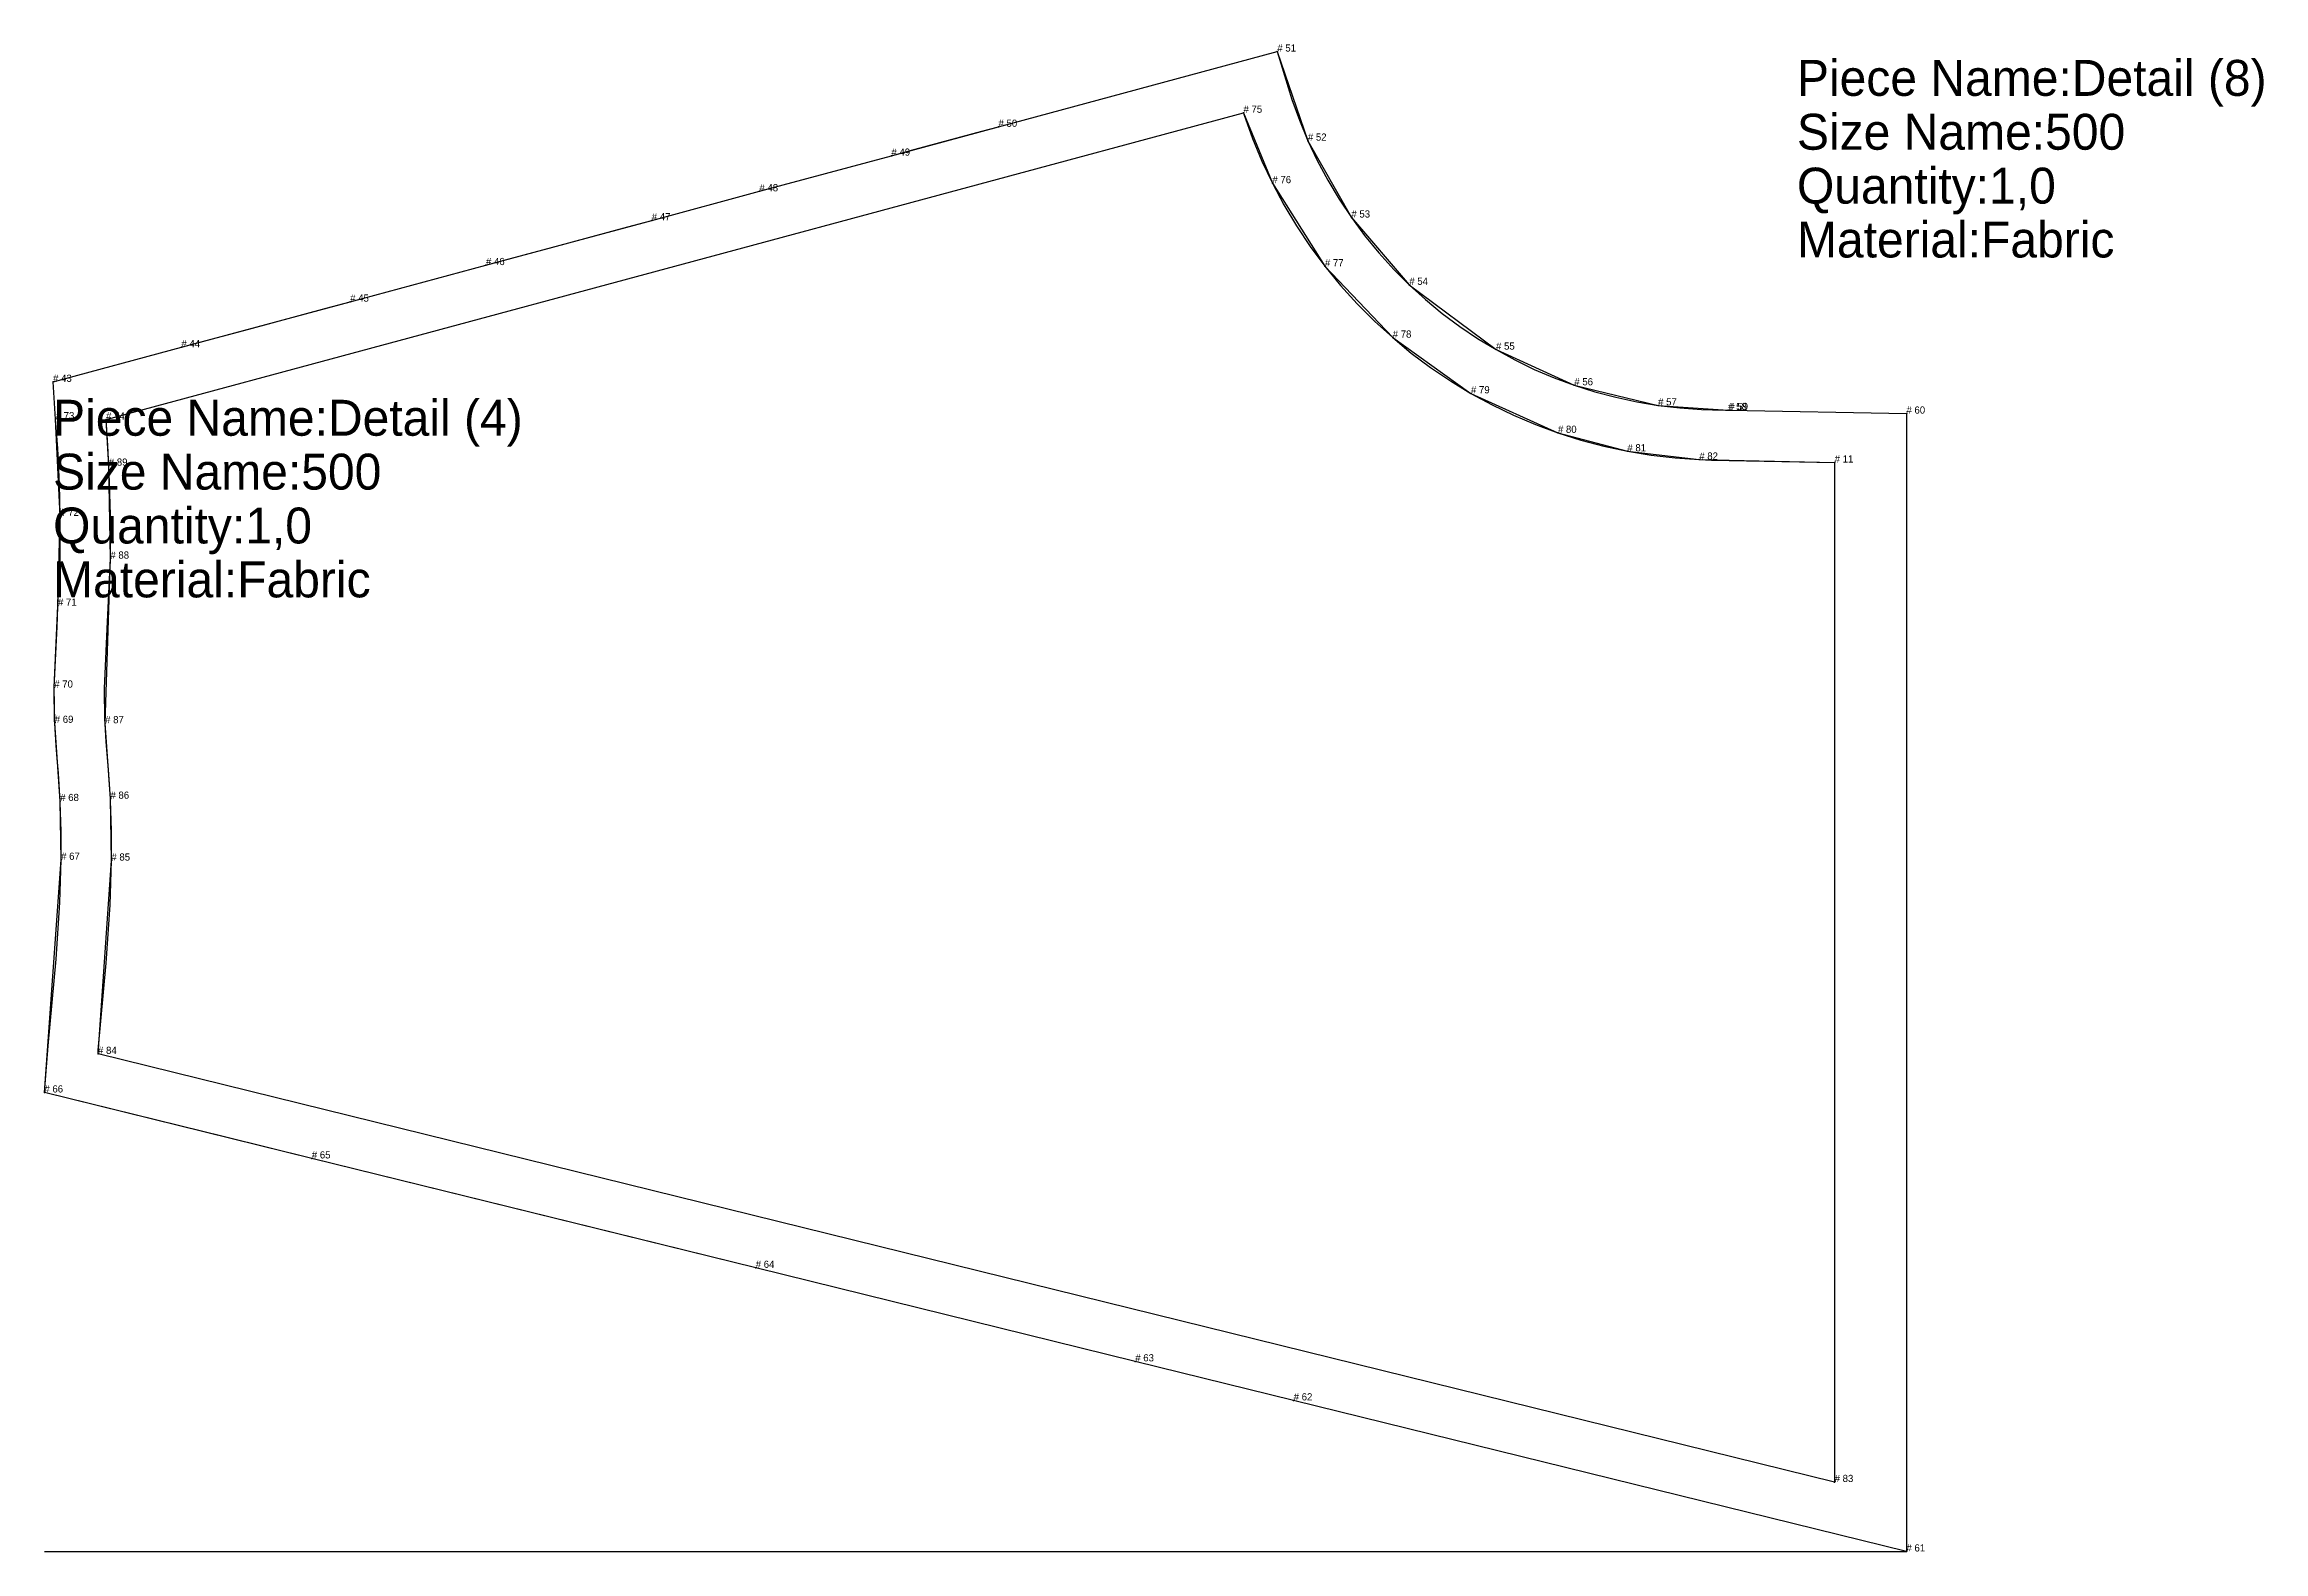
# Model space of a CAD drawing. Extents: x 0 to 1211, y -69 to 1230.
# Drawn here: x 902 to 1211, y 398.4 to 608.2 of the extents above; entities that cross this region are included whole.
import ezdxf

# ---------------------------------------------------------------- set-up
doc = ezdxf.new("R2010")
doc.units = 0
for name, color, linetype in [('1', 7, 'CONTINUOUS'), ('14', 7, 'CONTINUOUS'), ('2', 7, 'CONTINUOUS'), ('3', 7, 'CONTINUOUS'), ('5', 7, 'CONTINUOUS'), ('84', 7, 'CONTINUOUS'), ('87', 7, 'CONTINUOUS')]:
    doc.layers.add(name, color=color, linetype=linetype)

# ---------------------------------------------------------------- blocks, each defined once
blk = doc.blocks.new('piece_Detail_s500-116_M')
at = {"layer": '1'}
blk.add_lwpolyline([(903.17, 561.25), (921.04, 566.07), (944.54, 572.41), (963.45, 577.5), (986.53, 583.73), (1001.53, 587.77), (1019.91, 592.73), (1034.82, 596.75), (1073.64, 607.22), (1077.9, 594.82), (1083.96, 584.12), (1092.02, 574.75), (1104.1, 565.73), (1115, 560.77), (1126.67, 557.97), (1136.42, 557.32), (1136.59, 557.32), (1161.25, 556.83), (1161.25, 398.44), (1075.92, 419.47), (1053.86, 424.9), (1001.01, 437.92), (939.2, 453.15), (901.96, 462.33), (904.29, 494.72), (904.16, 502.9), (903.4, 513.78), (903.33, 518.69), (903.85, 530.08), (904.16, 542.59), (903.53, 556.04)], close=True, dxfattribs=at)
at = {"layer": '14'}
blk.add_lwpolyline([(910.55, 555.99), (1068.93, 598.7), (1072.96, 588.9), (1080.27, 577.33), (1089.71, 567.4), (1100.61, 559.65), (1112.72, 554.15), (1122.39, 551.58), (1132.4, 550.42), (1151.25, 550.02), (1151.25, 408.11), (909.43, 467.7), (911.29, 494.61), (911.16, 503.22), (910.42, 513.73), (911.15, 536.64), (910.93, 549.58)], close=True, dxfattribs=at)
at = {"layer": '2'}
for p in [(1073.64, 607.22), (1068.93, 598.7), (903.17, 561.25), (1161.25, 556.83), (910.55, 555.99), (1151.25, 550.02), (909.43, 467.7), (901.96, 462.33), (1151.25, 408.11), (1161.25, 398.44)]:
    blk.add_point(p, dxfattribs=at)
at = {"layer": '3'}
for p in [(1034.82, 596.75), (1077.9, 594.82), (1019.91, 592.73), (1001.53, 587.77), (1072.96, 588.9), (1083.96, 584.12), (986.53, 583.73), (963.45, 577.5), (1080.27, 577.33), (944.54, 572.41), (1092.02, 574.75), (921.04, 566.07), (1089.71, 567.4), (1104.1, 565.73), (1100.61, 559.65), (1115, 560.77), (1126.67, 557.97), (1136.42, 557.32), (1136.59, 557.32), (903.53, 556.04), (1112.72, 554.15), (1122.39, 551.58), (1132.4, 550.42), (910.93, 549.58), (904.16, 542.59), (911.15, 536.64), (903.85, 530.08), (903.33, 518.69), (903.4, 513.78), (910.42, 513.73), (904.16, 502.9), (911.16, 503.22), (904.29, 494.72), (911.29, 494.61), (939.2, 453.15), (1001.01, 437.92), (1053.86, 424.9), (1075.92, 419.47)]:
    blk.add_point(p, dxfattribs=at)
at = {"layer": '5'}
blk.add_line((901.96, 398.44), (1161.25, 398.44), dxfattribs=at)
at = {"layer": '84'}
blk.add_lwpolyline([(903.17, 561.25), (921.04, 566.07), (922.38, 566.43), (930.43, 568.6), (941.2, 571.51), (944.54, 572.41), (963.45, 577.5), (964.8, 577.87), (972.75, 580.01), (983.22, 582.84), (986.53, 583.73), (1001.53, 587.77), (1004.84, 588.67), (1019.91, 592.73), (1023.2, 593.62), (1032.49, 596.12), (1034.82, 596.75), (1073.64, 607.22), (1075.68, 600.56), (1076.72, 597.66), (1077.9, 594.82), (1079.21, 592.04), (1080.66, 589.33), (1082.24, 586.68), (1083.96, 584.12), (1085.79, 581.63), (1087.76, 579.23), (1089.87, 576.9), (1090.95, 575.8), (1092.02, 574.75), (1094.29, 572.69), (1096.62, 570.77), (1099.04, 568.97), (1101.53, 567.29), (1104.1, 565.73), (1106.74, 564.3), (1109.43, 562.99), (1112.19, 561.82), (1115, 560.77), (1117.86, 559.87), (1120.76, 559.1), (1123.7, 558.46), (1126.67, 557.97), (1129.68, 557.62), (1132.73, 557.41), (1134.26, 557.37), (1134.52, 557.36), (1134.77, 557.36), (1135, 557.35), (1135.23, 557.35), (1135.45, 557.34), (1135.65, 557.34), (1136.05, 557.33), (1136.24, 557.33), (1136.42, 557.32), (1136.59, 557.32), (1161.25, 556.83), (1161.25, 398.44), (1075.92, 419.47), (1053.86, 424.9), (1001.01, 437.92), (984.28, 442.04), (939.2, 453.15), (927.04, 456.15), (901.96, 462.33), (902.49, 468.82), (903.59, 480.88), (904.11, 488.78), (904.29, 494.72), (904.29, 498.67), (904.18, 502.68), (904.16, 502.9), (903.93, 506.71), (903.93, 506.73), (903.93, 506.76), (903.74, 508.83), (903.58, 510.61), (903.4, 513.76), (903.4, 513.78), (903.39, 513.99), (903.33, 518.69), (903.72, 527.19), (903.84, 529.94), (903.84, 529.97), (903.85, 530.02), (903.85, 530.04), (903.85, 530.08), (904.15, 536.8), (904.16, 542.59), (904.05, 546.99), (903.81, 551.98), (903.53, 556.04)], close=True, dxfattribs=at)
at = {"layer": '87'}
blk.add_lwpolyline([(910.55, 555.99), (1068.93, 598.7), (1069.04, 598.36), (1070.19, 595.14), (1071.5, 591.98), (1072.96, 588.9), (1074.57, 585.88), (1076.32, 582.95), (1078.22, 580.09), (1080.27, 577.33), (1082.46, 574.66), (1084.78, 572.09), (1086, 570.85), (1087.21, 569.66), (1089.71, 567.4), (1092.3, 565.26), (1094.99, 563.26), (1097.76, 561.39), (1100.61, 559.65), (1103.54, 558.06), (1106.54, 556.62), (1109.6, 555.31), (1112.72, 554.15), (1115.9, 553.15), (1119.12, 552.29), (1122.39, 551.58), (1125.69, 551.03), (1129.03, 550.65), (1132.4, 550.42), (1134.09, 550.37), (1151.25, 550.02), (1151.25, 408.11), (909.43, 467.7), (909.47, 468.23), (910.57, 480.34), (911.1, 488.44), (911.29, 494.61), (911.29, 498.77), (911.17, 502.99), (911.16, 503.21), (911.16, 503.22), (910.91, 507.28), (910.71, 509.46), (910.57, 511.12), (910.42, 513.69), (910.42, 513.73), (910.39, 514.24), (910.33, 518.58), (910.71, 526.87), (911.15, 536.64), (911.16, 542.67), (911.05, 547.25), (910.93, 549.58), (910.92, 549.77), (910.91, 549.99), (910.9, 550.2), (910.89, 550.42), (910.79, 552.39)], close=True, dxfattribs=at)
at = {"layer": '1'}
for s, height, p in [('# 51', 1, (1073.64, 607.22)), ('# 50', 1, (1034.82, 596.75)), ('# 49', 1, (1019.91, 592.73)), ('# 52', 1, (1077.9, 594.82)), ('# 48', 1, (1001.53, 587.77)), ('# 47', 1, (986.53, 583.73)), ('# 53', 1, (1083.96, 584.12)), ('# 46', 1, (963.45, 577.5)), ('# 54', 1, (1092.02, 574.75)), ('# 45', 1, (944.54, 572.41)), ('# 44', 1, (921.04, 566.07)), ('# 55', 1, (1104.1, 565.73)), ('# 43', 1, (903.17, 561.25)), ('# 56', 1, (1115, 560.77)), ('# 73', 1, (903.53, 556.04)), ('Piece Name:Detail (4)', 5, (903.17, 553.75)), ('# 57', 1, (1126.67, 557.97)), ('# 58', 1, (1136.42, 557.32)), ('# 59', 1, (1136.59, 557.32)), ('# 60', 1, (1161.25, 556.83)), ('Size Name:500', 5, (903.17, 546.25)), ('Quantity:1,0', 5, (903.17, 538.75)), ('# 72', 1, (904.16, 542.59)), ('Material:Fabric', 5, (903.17, 531.25)), ('# 71', 1, (903.85, 530.08)), ('# 70', 1, (903.33, 518.69)), ('# 69', 1, (903.4, 513.78)), ('# 68', 1, (904.16, 502.9)), ('# 67', 1, (904.29, 494.72)), ('# 66', 1, (901.96, 462.33)), ('# 65', 1, (939.2, 453.15)), ('# 64', 1, (1001.01, 437.92)), ('# 63', 1, (1053.86, 424.9)), ('# 62', 1, (1075.92, 419.47)), ('# 61', 1, (1161.25, 398.44))]:
    blk.add_text(s, height=height, dxfattribs=at).set_placement(p)
at = {"layer": '14'}
for s, p in [('# 75', (1068.93, 598.7)), ('# 76', (1072.96, 588.9)), ('# 77', (1080.27, 577.33)), ('# 78', (1089.71, 567.4)), ('# 79', (1100.61, 559.65)), ('# 74', (910.55, 555.99)), ('# 80', (1112.72, 554.15)), ('# 89', (910.93, 549.58)), ('# 81', (1122.39, 551.58)), ('# 82', (1132.4, 550.42)), ('# 11', (1151.25, 550.02)), ('# 88', (911.15, 536.64)), ('# 87', (910.42, 513.73)), ('# 86', (911.16, 503.22)), ('# 85', (911.29, 494.61)), ('# 84', (909.43, 467.7)), ('# 83', (1151.25, 408.11))]:
    blk.add_text(s, height=1, dxfattribs=at).set_placement(p)
blk = doc.blocks.new('piece_Detail_s500-120_M')
at = {"layer": '1'}
for s, p in [('Piece Name:Detail (8)', (1146, 601.06)), ('Size Name:500', (1146, 593.56)), ('Quantity:1,0', (1146, 586.06)), ('Material:Fabric', (1146, 578.56))]:
    blk.add_text(s, height=5, dxfattribs=at).set_placement(p)

msp = doc.modelspace()

# ---------------------------------------------------------------- block references
at = {"layer": '1'}
for name in ['piece_Detail_s500-120_M', 'piece_Detail_s500-116_M']:
    msp.add_blockref(name, (0, 0), dxfattribs=at)

doc.saveas('drawing.dxf')
